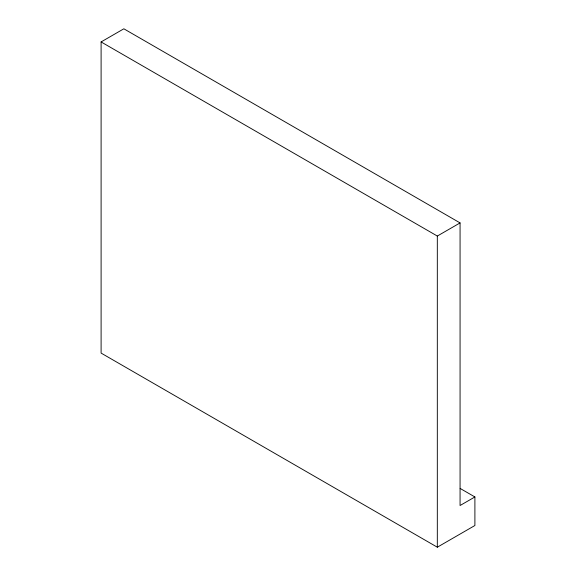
<?xml version="1.0" encoding="UTF-8"?>
<svg xmlns="http://www.w3.org/2000/svg" width="576" height="576" viewBox="0 0 576 576"><rect width="100%" height="100%" fill="white"/><g stroke="black" fill="none" stroke-linecap="round" stroke-linejoin="round"><path stroke-width="0.86" d="M101.102 41.933L123.847 28.8L460.066 222.912L460.066 505.519L474.898 496.958L474.898 525.506L437.321 547.2L101.102 353.088L101.102 41.933L437.321 236.045L460.066 222.912M460.159 488.448L474.898 496.958M437.321 236.045L437.321 547.2"/></g></svg>
